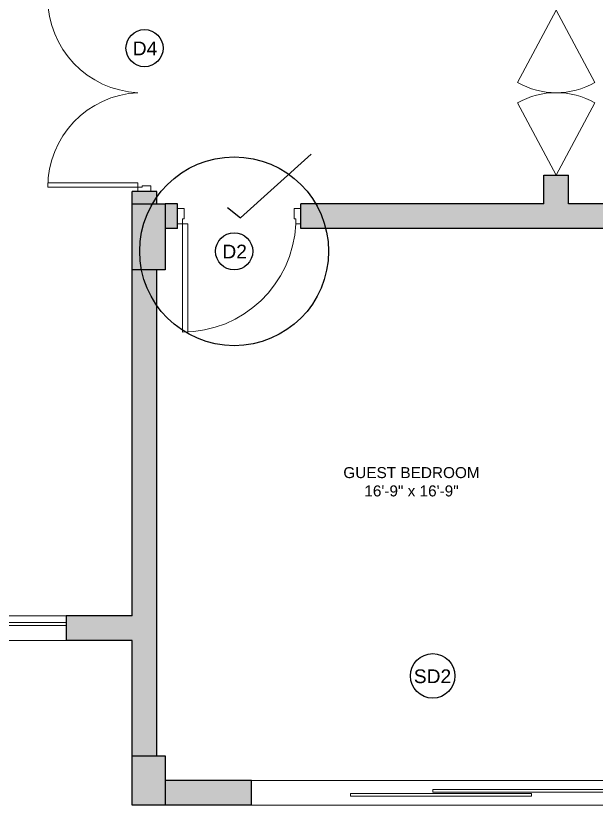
# Model space of a CAD drawing. Header units: inches. Extents: x 211391 to 214260, y -106888 to -102532.
# Drawn here: x 211951.8 to 212163.2, y -104794 to -104506.5 of the extents above; entities that cross this region are included whole.
import ezdxf

# ---------------------------------------------------------------- set-up
doc = ezdxf.new("R2010")
doc.units = ezdxf.units.IN
doc.header["$MEASUREMENT"] = 0
doc.layers.add('COLUMN', color=6, linetype='Continuous')
for name, color, linetype, lineweight in [('DOOR', 2, 'Continuous', 9), ('HATCH', 251, 'Continuous', 13), ('TEXT', 3, 'Continuous', 9), ('TEXT 1', 3, 'Continuous', 15), ('WALL', 5, 'Continuous', 25), ('window', 1, 'Continuous', 18)]:
    doc.layers.add(name, color=color, linetype=linetype, lineweight=lineweight)
doc.styles.add('STYLE1', font='arial.ttf', dxfattribs={"height": 8})

# ---------------------------------------------------------------- blocks, each defined once
blk = doc.blocks.new('*U5')
at = {"layer": 'DOOR'}
for points in [[(1.5, -4.54), (1.5, -3.04), (2, -3.04), (2, -0.04), (0, -0.04), (0, -4.54)], [(34.5, -4.54), (34.5, -3.04), (34, -3.04), (34, -0.04), (36, -0.04), (36, -4.54)]]:
    blk.add_lwpolyline(points, close=True, dxfattribs=at)
blk.add_lwpolyline([(34.5, -4.54, -0.400224), (1.5, -36.04), (1.5, -4.54), (3, -4.54), (3, -36.01)], format="xyb", dxfattribs=at)
blk = doc.blocks.new('YSRJ')
at = {"layer": 'DOOR', "elevation": 0}
for points in [[(216810.79, -98732.33, 0.400224), (216780.54, -98703.46), (216780.54, -98732.33), (216781.91, -98732.33), (216781.91, -98703.49)], [(216810.79, -98732.33, -0.400224), (216841.04, -98703.46), (216841.04, -98732.33), (216839.66, -98732.33), (216839.66, -98703.49)]]:
    blk.add_lwpolyline(points, format="xyb", dxfattribs=at)
for points in [[(216780.54, -98732.33), (216780.54, -98733.71), (216781, -98733.71), (216781, -98736.46), (216779.16, -98736.46), (216779.16, -98732.33)], [(216841.04, -98732.33), (216841.04, -98733.71), (216840.58, -98733.71), (216840.58, -98736.46), (216842.41, -98736.46), (216842.41, -98732.33)]]:
    blk.add_lwpolyline(points, close=True, dxfattribs=at)
blk = doc.blocks.new('erwe54')
at = {"layer": 'COLUMN', "ltscale": 20, "true_color": 0xe517e8}
h = blk.add_hatch(color=6, dxfattribs=at)
h.dxf.hatch_style = 1
h.paths.add_polyline_path([(205425.77, -116018.54), (205425.77, -116042.54), (205437.77, -116042.54), (205437.77, -116018.54)])
h = blk.add_hatch(color=6, dxfattribs=at)
h.dxf.hatch_style = 1
h.paths.add_polyline_path([(205437.77, -116237.54), (205437.77, -116219.54), (205425.77, -116219.54), (205425.77, -116237.54)])
at = {"layer": 'COLUMN', "ltscale": 20}
for points in [[(205425.77, -116042.54), (205425.77, -116018.54), (205437.77, -116018.54), (205437.77, -116042.54)], [(205437.77, -116219.54), (205437.77, -116237.54), (205425.77, -116237.54), (205425.77, -116219.54)]]:
    blk.add_lwpolyline(points, close=True, dxfattribs=at)

msp = doc.modelspace()

# ---------------------------------------------------------------- hatches: boundary and pattern name
at = {"layer": 'HATCH', "ltscale": 15}
h = msp.add_hatch(color=256, dxfattribs=at)
h.dxf.hatch_style = 1
h.paths.add_polyline_path([(212195.19, -104575.04), (212153.19, -104575.04), (212153.19, -104564.54), (212144.19, -104564.54), (212144.19, -104575.04), (212055.69, -104575.04), (212055.69, -104584.04), (212195.19, -104584.04)])
h = msp.add_hatch(color=256, dxfattribs=at)
h.dxf.hatch_style = 1
h.paths.add_polyline_path([(212003.19, -104570.54), (211994.19, -104570.54), (211994.19, -104575.04), (212003.19, -104575.04)])
h = msp.add_hatch(color=256, dxfattribs=at)
h.dxf.hatch_style = 1
h.paths.add_polyline_path([(212010.69, -104575.04), (212006.19, -104575.04), (212006.19, -104584.04), (212010.69, -104584.04)])
h = msp.add_hatch(color=256, dxfattribs=at)
h.dxf.hatch_style = 1
h.paths.add_polyline_path([(212003.19, -104599.04), (211994.19, -104599.04), (211994.19, -104725.04), (211970.19, -104725.04), (211970.19, -104734.04), (211994.19, -104734.04), (211994.19, -104776.04), (212003.19, -104776.04)])
h = msp.add_hatch(color=256, dxfattribs=at)
h.dxf.hatch_style = 1
h.paths.add_polyline_path([(212037.69, -104785.04), (212006.19, -104785.04), (212006.19, -104794.04), (212037.69, -104794.04)])

# ---------------------------------------------------------------- linework, layer by layer
at = {"layer": 'Defpoints', "ltscale": 15}
msp.add_lwpolyline([(212028.99, -104576.34), (212033.74, -104580.18), (212059.47, -104556.94)], dxfattribs=at)
at = {"layer": 'Defpoints'}
for centre, radius in [((211998.73, -104518.33), 6.76), ((212031.37, -104592.31), 6.76), ((212103.69, -104746.94), 8.1)]:
    msp.add_circle(centre, radius, dxfattribs=at)
at = {"layer": 'Defpoints', "ltscale": 15}
msp.add_circle((212031.37, -104592.31), 34.39, dxfattribs=at)
at = {"layer": 'DOOR', "ltscale": 20}
for points in [[(212148.69, -104504.54), (212134.61, -104530.82)], [(212148.69, -104504.54), (212162.77, -104530.82)], [(212148.69, -104564.54), (212134.61, -104538.26)], [(212148.69, -104564.54), (212162.77, -104538.26)]]:
    msp.add_lwpolyline(points, dxfattribs=at)
for centre, start, end in [((212148.69, -104506.04), 240.3915, 299.6085), ((212148.69, -104563.04), 60.3915, 119.6085)]:
    msp.add_arc(centre, 28.5, start, end, dxfattribs=at)
at = {"layer": 'WALL', "ltscale": 20}
for p, q in [((212144.19, -104564.54), (212153.19, -104564.54)), ((212144.19, -104575.04), (212144.19, -104564.54)), ((212153.19, -104575.04), (212153.19, -104564.54)), ((211994.19, -104575.04), (211994.19, -104570.54)), ((212003.19, -104570.54), (211994.19, -104570.54)), ((212003.19, -104575.04), (212003.19, -104570.54)), ((212010.69, -104575.04), (212006.19, -104575.04)), ((212010.69, -104584.04), (212010.69, -104575.04)), ((212144.19, -104575.04), (212055.69, -104575.04)), ((212055.69, -104584.04), (212055.69, -104575.04)), ((212195.19, -104575.04), (212153.19, -104575.04)), ((212010.69, -104584.04), (212006.19, -104584.04)), ((212195.19, -104584.04), (212055.69, -104584.04)), ((211994.19, -104725.04), (211994.19, -104599.04)), ((212003.19, -104776.04), (212003.19, -104599.04)), ((211994.19, -104725.04), (211970.19, -104725.04)), ((211970.19, -104725.04), (211970.19, -104734.04)), ((211994.19, -104734.04), (211970.19, -104734.04)), ((211994.19, -104776.04), (211994.19, -104734.04)), ((212037.69, -104785.04), (212006.19, -104785.04)), ((212037.69, -104794.04), (212037.69, -104785.04)), ((212037.69, -104794.04), (212006.19, -104794.04))]:
    msp.add_line(p, q, dxfattribs=at)
at = {"layer": 'window', "ltscale": 20}
for points in [[(211970.19, -104725.04), (211788.69, -104725.04)], [(211788.69, -104734.04), (211970.19, -104734.04)], [(212169.69, -104785.04), (212037.69, -104785.04)], [(212037.69, -104794.04), (212169.69, -104794.04)]]:
    msp.add_lwpolyline(points, dxfattribs=at)
for points in [[(211970.19, -104727.54), (211909.69, -104727.54), (211909.69, -104728.54), (211970.19, -104728.54)], [(212073.69, -104789.79), (212139.69, -104789.79), (212139.69, -104790.79), (212073.69, -104790.79)], [(212103.69, -104788.29), (212169.69, -104788.29), (212169.69, -104789.29), (212103.69, -104789.29)]]:
    msp.add_lwpolyline(points, close=True, dxfattribs=at)

# ---------------------------------------------------------------- block references
at = {"layer": 'DOOR', "ltscale": 5, "xscale": 1.249999999999134, "yscale": 1.249999999999134, "zscale": 1.249999999999134}
msp.add_blockref('*U5', (212010.69, -104576.68), dxfattribs=at)
at = {"layer": 'TEXT 1'}
msp.add_blockref('erwe54', (6568.42, 11443.5), dxfattribs=at)
at = {"layer": 'WALL', "xscale": 1.138339920950803, "yscale": 1.138339920950803, "zscale": 1.138339920950803, "rotation": 89.99999999999999}
msp.add_blockref('YSRJ', (99605.38, -351338.92, 0), dxfattribs=at)

# ---------------------------------------------------------------- texts
at = {"layer": 'Defpoints', "style": 'STYLE1'}
msp.add_text('SD2', height=5, dxfattribs=at).set_placement((212096.82, -104749.58))
at = {"layer": 'Defpoints', "char_height": 5, "attachment_point": 3, "style": 'STYLE1'}
for s, heights, insert in [('\\A1;\\pxqc;D4', [-5], (212003.03, -104515.93)), ('\\A1;\\pxqc;D2', [-5.02], (212035.67, -104589.9))]:
    msp.add_mtext_dynamic_manual_height_columns(s, width=8.2379, gutter_width=70, heights=heights, dxfattribs=dict(at, insert=insert))
at = {"layer": 'TEXT', "ltscale": 10, "insert": (212146.96, -104670.91), "char_height": 4, "attachment_point": 3, "style": 'STYLE1'}
msp.add_mtext_dynamic_manual_height_columns('\\A1;\\pxqc;GUEST BEDROOM\\P16\'-9" x 16\'-9"', width=101.9942, gutter_width=35, heights=[-10.82], dxfattribs=at)

doc.saveas('drawing.dxf')
